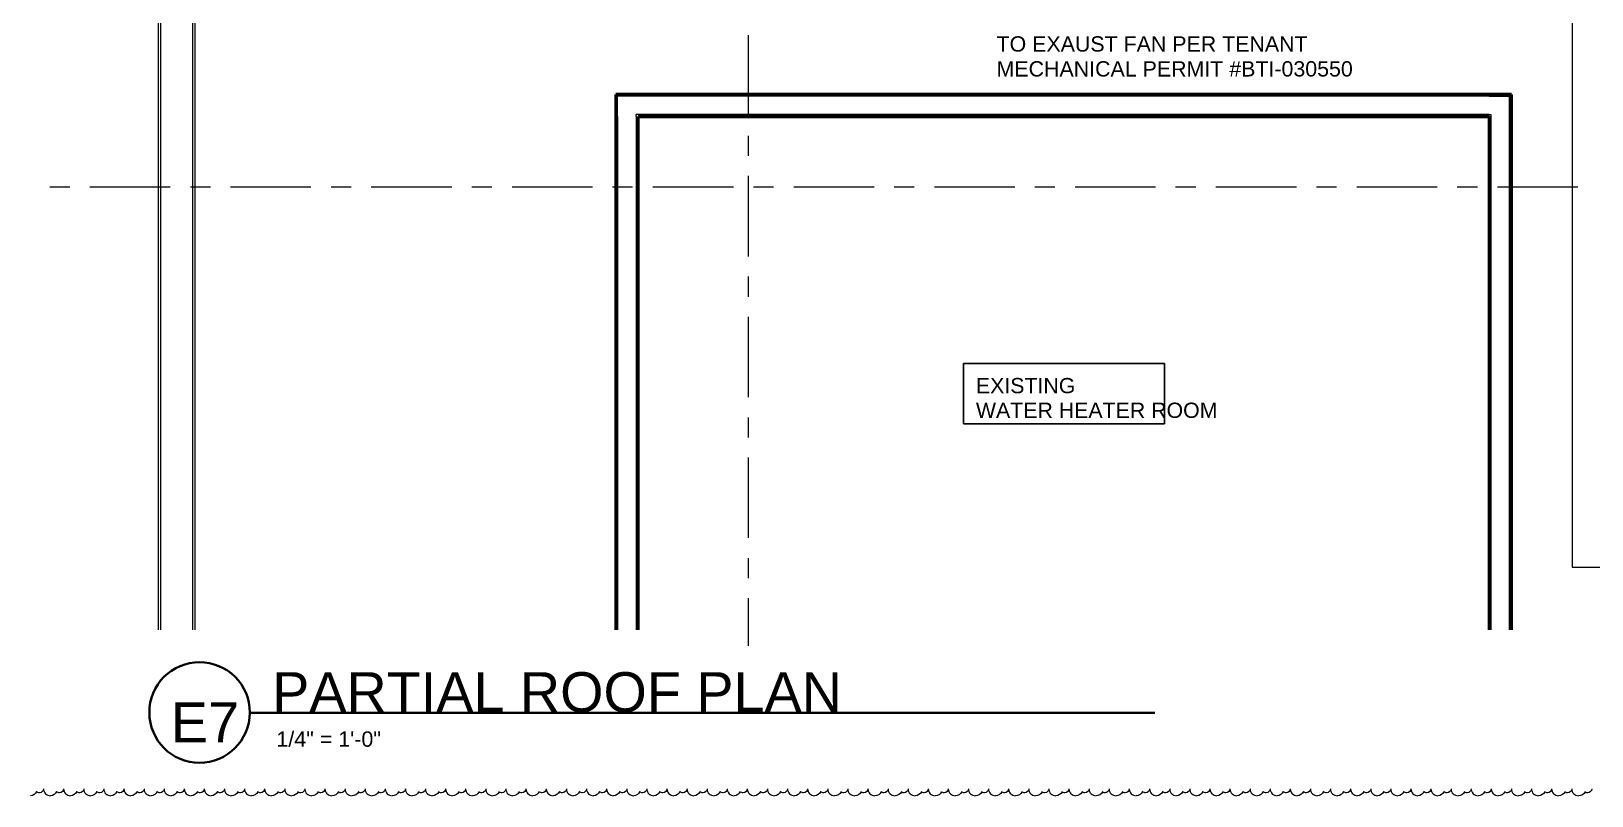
# Model space of a CAD drawing. Header units: inches. Extents: x -293 to 39679, y -468 to 488.
# Drawn here: x 522.5 to 602, y 331.5 to 370.4 of the extents above; entities that cross this region are included whole.
import ezdxf

# ---------------------------------------------------------------- set-up
doc = ezdxf.new("R2010")
doc.units = ezdxf.units.IN
doc.header["$MEASUREMENT"] = 0
doc.layers.add('PDF_Geometry', color=7, linetype='Continuous')
doc.layers.add('PDF_Text', color=7, linetype='Continuous')
doc.styles.add('PDF Arial', font='arial.ttf')

msp = doc.modelspace()

# ---------------------------------------------------------------- linework, layer by layer
at = {"layer": 'PDF_Geometry', "color": 253, "lineweight": 9, "true_color": 0xa9a9a9}
for points in [[(528.99286, 420.87863), (528.99286, 339.96878)], [(529.11516, 420.87871), (529.11516, 339.96853)], [(529.11516, 420.87871), (529.11516, 339.96853)], [(530.74066, 420.8808), (530.74066, 339.96896)], [(530.74066, 419.55771), (530.74066, 339.96896)], [(530.84961, 419.55724), (530.84961, 339.96874)]]:
    msp.add_lwpolyline(points, dxfattribs=at)
at = {"layer": 'PDF_Geometry', "color": 253, "lineweight": 18, "true_color": 0xa9a9a9}
for points in [[(600.96816, 378.95799), (600.96816, 343.16069)], [(596.74099, 367.14443), (552.37645, 367.14443)], [(552.37683, 366.20368), (552.37683, 367.14467)], [(596.7388, 367.14333), (596.82105, 367.14333)], [(596.82217, 367.14419), (597.76388, 367.14419)], [(597.76388, 367.22598), (597.76388, 367.14419)], [(597.76388, 367.22598), (597.76388, 367.14419)], [(597.76388, 367.14419), (597.76388, 339.96923)], [(552.37683, 366.10821), (552.37683, 366.20368)], [(552.37683, 366.10821), (552.37683, 339.96921)], [(553.31744, 366.10737), (553.31744, 366.20319)], [(553.31744, 366.10737), (553.31744, 339.9689)], [(596.74099, 366.20315), (553.31844, 366.20315)], [(596.7388, 366.20198), (596.82105, 366.20198)], [(596.74099, 366.10753), (596.74099, 366.20315)], [(596.82105, 366.20198), (596.82105, 339.9684)], [(600.96751, 343.16077), (619.65799, 343.16077)]]:
    msp.add_lwpolyline(points, dxfattribs=at)
at = {"layer": 'PDF_Geometry', "color": 161, "lineweight": 9, "true_color": 0xa9a9ff}
for points in [[(559.03223, 366.14666), (559.03223, 370.23923)], [(559.03223, 364.10038), (559.03223, 365.1243)], [(559.03223, 358.98545), (559.03223, 363.07802)], [(523.46845, 362.51913), (524.49161, 362.51913)], [(525.51423, 362.51804), (529.60659, 362.51804)], [(530.63151, 362.52022), (531.65458, 362.52022)], [(532.6765, 362.51812), (536.76899, 362.51812)], [(537.79225, 362.51888), (538.81475, 362.51888)], [(539.83807, 362.51945), (543.93138, 362.51945)], [(544.95427, 362.5187), (545.97715, 362.5187)], [(547.00117, 362.5199), (551.09378, 362.5199)], [(552.11661, 362.51928), (553.13954, 362.51928)], [(554.16288, 362.51926), (558.26952, 362.51926)], [(559.29244, 362.51954), (560.31528, 362.51954)], [(561.33979, 362.51881), (565.43192, 362.51881)], [(566.45504, 362.51873), (567.47768, 362.51873)], [(568.50095, 362.5197), (572.59431, 362.5197)], [(573.61757, 362.51934), (574.64008, 362.51934)], [(575.66472, 362.51987), (579.75671, 362.51987)], [(580.7799, 362.51951), (581.80247, 362.51951)], [(582.82452, 362.51844), (586.93022, 362.51844)], [(587.95519, 362.51953), (588.97821, 362.51953)], [(589.99937, 362.5187), (594.09262, 362.5187)], [(595.11672, 362.51962), (596.14061, 362.51962)], [(597.16186, 362.51892), (601.25502, 362.51892)], [(559.03223, 356.92516), (559.03223, 357.96153)], [(559.03223, 351.80945), (559.03223, 355.9028)], [(559.03223, 349.76317), (559.03223, 350.78631)], [(559.03223, 344.64746), (559.03223, 348.74003)], [(559.03223, 342.60118), (559.03223, 343.62432)], [(559.03223, 339.14973), (559.03223, 341.57788)]]:
    msp.add_lwpolyline(points, dxfattribs=at)
at = {"layer": 'PDF_Geometry', "color": 253, "lineweight": 53, "true_color": 0xa9a9a9}
for points in [[(596.74099, 367.22629), (552.29423, 367.22629)], [(552.29455, 367.22596), (552.29455, 367.14416)], [(552.29455, 367.14416), (552.29455, 366.10654)], [(597.76388, 367.22598), (596.74145, 367.22598)], [(597.87283, 367.22594), (597.76338, 367.22594)], [(597.87283, 339.96908), (597.87283, 367.22594)], [(552.29455, 366.10654), (552.29455, 339.96897)], [(553.4264, 339.96872), (553.4264, 366.10695)], [(553.42748, 366.10753), (596.74099, 366.10753)], [(596.74099, 366.10753), (596.74099, 339.96927)]]:
    msp.add_lwpolyline(points, dxfattribs=at)
at = {"layer": 'PDF_Geometry', "color": 253, "lineweight": 9, "true_color": 0xb3b3b3}
for points in [[(597.82957, 366.70659), (597.84393, 366.70659)], [(597.82957, 366.37915), (597.84393, 366.37915)], [(597.84393, 366.42023), (597.84393, 366.40642)], [(597.85949, 366.35297), (597.85949, 366.36679)], [(553.33078, 366.17577), (553.33078, 366.18946)], [(553.33078, 365.64337), (553.33078, 365.62968)], [(554.28695, 366.16246), (554.28695, 366.16246)], [(554.39591, 366.16149), (554.39591, 366.16149)], [(554.50487, 366.10697), (554.50487, 366.10697)], [(554.87177, 366.11976), (554.87177, 366.13353)], [(555.4855, 366.10676), (555.4855, 366.10676)], [(555.71899, 366.16138), (555.70516, 366.1491)], [(555.82794, 366.10732), (555.82794, 366.10732)], [(556.08589, 366.13345), (556.07205, 366.13345)], [(556.34606, 366.20234), (556.34606, 366.20234)], [(557.39562, 366.1338), (557.39562, 366.11988)], [(557.76475, 366.10692), (557.76475, 366.10692)], [(558.60974, 366.20267), (558.60974, 366.20267)], [(558.84322, 366.13442), (558.82923, 366.14841)], [(558.95218, 366.18985), (558.93818, 366.17585)], [(560.04177, 366.12002), (560.04177, 366.10596)], [(560.26191, 366.18927), (560.26191, 366.1752)], [(560.51986, 366.16132), (560.51986, 366.17541)], [(560.62882, 366.16137), (560.62882, 366.14728)], [(560.88899, 366.1892), (560.88899, 366.20331)], [(561.12025, 366.12077), (561.10613, 366.13332)], [(561.84293, 366.17438), (561.84293, 366.17438)], [(561.95189, 366.14694), (561.95189, 366.14694)], [(562.32102, 366.13438), (562.30683, 366.1202)], [(562.79911, 366.14833), (562.79911, 366.16255)], [(563.01702, 366.10786), (563.01702, 366.10786)], [(563.38615, 366.12168), (563.38615, 366.12168)], [(563.49511, 366.20245), (563.49511, 366.20245)], [(564.3401, 366.10695), (564.3401, 366.10695)], [(564.60027, 366.14924), (564.58596, 366.13493)], [(564.81819, 366.20359), (564.81819, 366.18926)], [(564.84487, 366.20185), (564.84487, 366.20185)], [(565.18509, 366.17457), (565.17074, 366.17457)], [(566.50816, 366.17392), (566.49375, 366.16111)], [(566.86395, 366.14724), (566.86395, 366.14724)], [(567.12412, 366.18991), (567.12412, 366.20276)], [(567.35538, 366.13495), (567.34252, 366.14781)], [(568.92306, 366.10683), (568.92306, 366.10683)], [(569.03201, 366.16041), (569.03201, 366.17497)], [(569.14097, 366.16059), (569.14097, 366.14764)], [(569.40114, 366.18939), (569.40114, 366.18939)], [(569.61906, 366.11961), (569.61906, 366.1342)], [(569.72802, 366.20217), (569.72802, 366.18919)], [(570.35731, 366.1619), (570.35731, 366.17653)], [(571.05109, 366.18821), (571.05109, 366.18821)], [(571.31126, 366.14797), (571.31126, 366.16102)], [(571.42022, 366.17468), (571.40716, 366.16162)], [(571.89831, 366.10686), (571.89831, 366.12158)], [(572.85226, 366.10694), (572.85226, 366.10694)], [(573.35703, 366.20178), (573.35703, 366.20178)], [(573.46598, 366.12076), (573.46598, 366.12076)], [(573.69947, 366.18871), (573.6863, 366.17554)], [(574.78906, 366.12055), (574.78906, 366.10568)], [(575.59402, 366.20202), (575.59402, 366.20202)], [(575.63627, 366.18863), (575.63627, 366.20355)], [(575.86753, 366.13395), (575.85426, 366.13395)], [(575.96315, 366.18863), (575.96315, 366.18863)], [(577.54639, 366.16287), (577.54639, 366.16287)], [(577.9133, 366.17473), (577.9133, 366.1881)], [(578.02226, 366.14687), (578.00888, 366.13349)], [(578.13122, 366.12062), (578.13122, 366.134)], [(578.2424, 366.20279), (578.2424, 366.1894)], [(578.86947, 366.16125), (578.86947, 366.17635)], [(579.34533, 366.13391), (579.33189, 366.13391)], [(579.70112, 366.12083), (579.70112, 366.10736)], [(579.82342, 366.14723), (579.82342, 366.1607)], [(580.41046, 366.107), (580.41046, 366.12016)], [(580.51942, 366.20221), (580.51942, 366.20221)], [(581.02419, 366.10693), (581.02419, 366.10693)], [(581.36441, 366.10642), (581.36441, 366.10642)], [(581.86918, 366.20198), (581.86918, 366.20198)], [(582.56519, 366.1612), (582.56519, 366.14742)], [(583.88826, 366.16107), (583.88826, 366.1474)], [(584.14843, 366.18893), (584.14843, 366.20244)], [(584.25739, 366.1343), (584.25739, 366.12061)], [(584.37969, 366.13385), (584.366, 366.13385)], [(585.58046, 366.13405), (585.56671, 366.12047)], [(585.94959, 366.1073), (585.93582, 366.1073)], [(586.05855, 366.16181), (586.05855, 366.16181)], [(586.42545, 366.17451), (586.42545, 366.18813)], [(586.64559, 366.12106), (586.64559, 366.13469)], [(587.12146, 366.18825), (587.12146, 366.17477)], [(587.38163, 366.16161), (587.38163, 366.17528)], [(588.21327, 366.12044), (588.21327, 366.10673)], [(588.33557, 366.1474), (588.32169, 366.16094)], [(588.44453, 366.17453), (588.43064, 366.17453)], [(588.81366, 366.16148), (588.79975, 366.14774)], [(588.92262, 366.10668), (588.92262, 366.12043)], [(589.87879, 366.10739), (589.87879, 366.10739)], [(590.12339, 366.14782), (590.12339, 366.14782)], [(590.38356, 366.20289), (590.38356, 366.20289)], [(590.49252, 366.13467), (590.49252, 366.12103)], [(591.66439, 366.202), (591.66439, 366.18847)], [(592.66058, 366.18865), (592.66058, 366.18865)], [(592.76954, 366.13385), (592.75544, 366.13385)], [(592.8785, 366.12022), (592.8785, 366.1338)], [(592.98746, 366.20199), (592.98746, 366.18823)], [(593.35659, 366.17504), (593.35659, 366.16144)], [(594.57071, 366.14777), (594.57071, 366.16143)], [(594.67966, 366.17497), (594.66547, 366.1613)], [(594.93983, 366.1756), (594.92562, 366.18928)], [(595.04879, 366.14813), (595.03457, 366.13445)], [(595.15775, 366.12077), (595.15775, 366.12077)], [(595.89378, 366.16138), (595.87952, 366.17492)], [(597.82957, 365.88807), (597.84393, 365.88807)], [(553.35746, 364.68785), (553.34377, 364.67416)], [(553.3708, 365.0559), (553.3708, 365.04221)], [(553.4264, 364.7161), (553.4127, 364.7161)], [(597.79056, 365.16577), (597.77621, 365.17941)], [(597.77722, 365.32961), (597.77722, 365.31597)], [(597.8039, 364.81087), (597.8039, 364.81087)], [(597.81724, 364.7288), (597.81724, 364.7288)], [(597.82957, 364.90591), (597.84393, 364.90591)], [(597.84393, 365.39699), (597.84393, 365.41063)], [(553.41305, 364.46973), (553.41305, 364.45603)], [(597.76388, 364.2249), (597.76388, 364.2249)], [(597.8039, 364.37439), (597.78955, 364.36076)], [(597.83059, 364.4422), (597.81623, 364.45584)], [(597.82957, 364.57847), (597.84393, 364.57847)], [(597.82957, 364.08739), (597.84393, 364.08739)], [(597.85949, 364.1431), (597.85949, 364.1431)], [(553.34412, 363.52882), (553.34412, 363.54251)], [(553.34412, 363.36452), (553.34412, 363.36452)], [(553.41305, 363.14743), (553.39936, 363.13373)], [(597.79056, 363.05132), (597.79056, 363.03768)], [(597.82957, 363.10506), (597.84393, 363.10506)], [(553.38637, 362.80552), (553.38637, 362.80552)], [(597.82957, 362.77779), (597.84393, 362.77779)], [(597.82957, 362.28653), (597.84393, 362.28653)], [(597.85949, 362.81979), (597.84514, 362.81979)], [(597.85949, 362.75161), (597.84514, 362.76524)], [(597.77722, 361.57804), (597.77722, 361.59167)], [(553.35746, 361.09912), (553.35746, 361.08695)], [(597.76388, 361.35996), (597.76388, 361.35996)], [(597.8039, 360.77282), (597.8039, 360.75918)], [(597.83059, 360.84065), (597.81623, 360.85429)], [(597.82957, 361.30438), (597.84393, 361.30438)], [(597.82957, 360.97694), (597.84393, 360.97694)], [(597.82957, 360.48586), (597.84393, 360.48586)], [(553.34412, 359.77751), (553.34412, 359.76381)], [(553.35746, 359.57174), (553.35746, 359.58543)], [(553.38637, 359.20419), (553.38637, 359.21789)], [(553.41305, 359.54571), (553.39936, 359.54571)], [(553.4264, 359.7903), (553.4127, 359.804)], [(597.79056, 359.44972), (597.79056, 359.44972)], [(597.82957, 359.5037), (597.84393, 359.5037)], [(597.82957, 359.17626), (597.84393, 359.17626)], [(597.85949, 359.23188), (597.84514, 359.21824)], [(553.34412, 358.61682), (553.34412, 358.63051)], [(553.41305, 358.83663), (553.39936, 358.85033)], [(553.4264, 358.58967), (553.4264, 358.58967)], [(597.82957, 358.68518), (597.84393, 358.68518)], [(597.87283, 358.26311), (597.87283, 358.26311)], [(553.33078, 357.662), (553.33078, 357.67569)], [(597.8039, 357.62152), (597.78955, 357.62152)], [(597.82957, 357.70285), (597.84393, 357.70285)], [(597.85949, 357.84039), (597.85949, 357.85403)], [(553.4264, 357.28099), (553.4127, 357.2673)], [(597.81724, 357.25298), (597.81724, 357.25298)], [(597.82957, 357.3754), (597.84393, 357.3754)], [(597.84393, 356.88432), (597.82957, 356.89796)], [(597.82957, 356.88432), (597.84393, 356.88432)], [(597.87283, 356.95356), (597.85848, 356.93975)], [(553.35746, 356.17469), (553.34377, 356.161)], [(553.35746, 355.97084), (553.35746, 355.98453)], [(597.77722, 356.66695), (597.77722, 356.66695)], [(597.82957, 355.90217), (597.84393, 355.90217)], [(553.3708, 355.2202), (553.3708, 355.20651)], [(553.39971, 355.59008), (553.38602, 355.57639)], [(553.39971, 355.24773), (553.39971, 355.24773)], [(597.76388, 355.71205), (597.76388, 355.71205)], [(597.8039, 355.86164), (597.78955, 355.848)], [(597.82957, 355.57473), (597.84393, 355.57473)], [(597.84393, 355.27455), (597.82957, 355.26092)], [(597.87283, 355.20726), (597.85848, 355.20726)], [(553.4264, 354.98928), (553.4264, 354.98928)], [(597.81724, 354.90654), (597.81724, 354.8929)], [(597.82957, 355.08365), (597.84393, 355.08365)], [(553.33078, 354.06148), (553.31709, 354.07517)], [(553.3708, 353.8966), (553.35711, 353.8966)], [(553.4264, 353.67909), (553.4264, 353.66539)], [(597.79056, 354.02015), (597.79056, 354.03379)], [(597.81724, 353.58342), (597.80289, 353.56979)], [(597.82957, 354.10149), (597.84393, 354.10149)], [(597.82957, 353.77405), (597.84393, 353.77405)], [(597.84393, 353.28297), (597.82957, 353.29661)], [(597.82957, 353.28297), (597.84393, 353.28297)], [(597.87283, 353.35203), (597.87283, 353.35203)], [(553.33078, 352.21939), (553.33078, 352.2057)], [(553.3708, 352.01466), (553.3708, 352.02835)], [(597.76388, 352.11061), (597.76388, 352.11061)], [(597.82957, 352.30064), (597.84393, 352.30064)], [(597.82957, 351.97319), (597.84393, 351.97319)], [(553.3708, 351.6328), (553.3708, 351.6191)], [(553.39971, 351.64621), (553.39971, 351.65991)], [(553.4264, 351.27782), (553.4127, 351.29151)], [(597.77722, 351.89219), (597.77722, 351.89219)], [(597.81724, 351.30515), (597.81724, 351.29152)], [(597.82957, 351.48211), (597.84393, 351.48211)], [(553.31744, 350.47402), (553.31744, 350.47402)], [(553.35746, 351.05858), (553.35746, 351.07227)], [(597.82957, 350.49996), (597.84393, 350.49996)], [(553.34412, 350.10411), (553.34412, 350.1178)], [(553.3708, 350.3092), (553.35711, 350.29551)], [(553.4264, 350.07718), (553.4264, 350.07718)], [(597.81724, 350.06367), (597.80289, 350.06367)], [(597.81724, 349.98186), (597.80289, 349.98186)], [(597.82957, 350.17252), (597.84393, 350.17252)], [(597.82957, 349.68144), (597.84393, 349.68144)], [(597.83059, 349.69512), (597.83059, 349.70876)], [(597.87283, 350.28254), (597.87283, 350.29618)], [(597.79056, 349.10902), (597.79056, 349.10902)], [(597.85949, 349.32763), (597.84514, 349.34127)], [(553.3708, 348.41265), (553.3708, 348.42619)], [(597.76388, 347.93607), (597.76388, 347.92244)], [(597.77722, 348.15425), (597.77722, 348.15425)], [(597.82957, 348.6991), (597.84393, 348.6991)], [(597.82957, 348.37184), (597.84393, 348.37184)], [(553.41305, 347.69035), (553.41305, 347.69035)], [(597.82957, 347.88058), (597.84393, 347.88058)], [(553.34412, 346.5031), (553.33043, 346.51679)], [(553.3708, 346.70734), (553.3708, 346.70734)], [(597.8039, 346.4623), (597.8039, 346.47593)], [(597.81724, 346.39393), (597.81724, 346.3803)], [(597.82957, 346.89843), (597.84393, 346.89843)], [(597.82957, 346.57098), (597.84393, 346.57098)], [(553.38637, 345.75362), (553.38637, 345.75362)], [(553.41305, 346.12154), (553.41305, 346.10785)], [(597.82957, 346.0799), (597.84393, 346.0799)], [(597.84393, 345.72519), (597.84393, 345.73882)], [(597.85949, 345.80809), (597.85949, 345.79445)], [(597.82957, 345.09775), (597.84393, 345.09775)], [(597.82957, 344.77031), (597.84393, 344.77031)], [(597.83059, 345.43889), (597.83059, 345.42526)], [(553.38637, 344.45748), (553.38637, 344.47117)], [(553.38637, 344.43025), (553.38637, 344.43025)], [(553.41305, 344.08879), (553.41305, 344.10248)], [(597.77722, 344.55282), (597.77722, 344.56645)], [(597.82957, 344.27923), (597.84393, 344.27923)], [(597.83059, 344.11554), (597.83059, 344.1019)], [(553.3708, 343.5015), (553.3708, 343.51519)], [(597.82957, 343.29689), (597.84393, 343.29689)], [(553.33078, 342.9154), (553.33078, 342.92909)], [(553.33078, 342.38331), (553.33078, 342.36977)], [(553.35746, 342.7514), (553.34377, 342.7377)], [(553.35746, 342.54663), (553.35746, 342.56032)], [(597.76388, 343.02503), (597.76388, 343.01139)], [(597.8039, 342.42425), (597.78955, 342.42425)], [(597.83059, 342.50584), (597.81623, 342.50584)], [(597.82957, 342.96945), (597.84393, 342.96945)], [(597.82957, 342.47837), (597.84393, 342.47837)], [(553.39971, 342.16556), (553.38602, 342.15187)], [(597.77722, 342.06983), (597.77722, 342.0562)], [(597.84393, 341.8373), (597.82957, 341.8373)], [(597.84393, 342.13729), (597.84393, 342.15093)], [(597.87283, 341.76975), (597.85848, 341.78339)], [(553.33078, 341.06007), (553.31709, 341.06007)], [(553.38637, 340.856), (553.38637, 340.8697)], [(553.38637, 340.84246), (553.38637, 340.82877)], [(597.77722, 340.96485), (597.76287, 340.96485)], [(597.8039, 341.55112), (597.8039, 341.55112)], [(597.82957, 341.49622), (597.84393, 341.49622)], [(597.82957, 341.16877), (597.84393, 341.16877)], [(553.4264, 340.13245), (553.4264, 340.14615)], [(597.77722, 340.74654), (597.76287, 340.73291)], [(597.79056, 340.59647), (597.79056, 340.59647)], [(597.82957, 340.67769), (597.84393, 340.67769)], [(597.83059, 340.51417), (597.83059, 340.51417)]]:
    msp.add_lwpolyline(points, dxfattribs=at)
at = {"layer": 'PDF_Geometry', "color": 253, "lineweight": 25, "true_color": 0xa9a9a9}
for points in [[(569.98803, 353.52897), (580.21923, 353.52897)], [(569.98819, 350.45975), (569.98819, 353.52913)], [(580.21923, 353.52897), (580.21923, 350.45944)], [(580.21923, 350.45944), (569.98803, 350.45944)]]:
    msp.add_lwpolyline(points, dxfattribs=at)
at = {"layer": 'PDF_Geometry', "lineweight": 40}
msp.add_lwpolyline([(533.64587, 335.75335), (579.71446, 335.75335)], dxfattribs=at)
for centre, radius, start, end in [((531.08179, 335.7785), 2.53953, 89.7270039, 180.2729961), ((531.10785, 335.76779), 2.55025, 359.9686988, 90.3136231), ((531.0981, 335.75759), 2.55582, 180.1070887, 269.9054914), ((531.08156, 335.7784), 2.57666, 270.2741433, 359.4309549)]:
    msp.add_arc(centre, radius, start, end, dxfattribs=at)
at = {"layer": 'PDF_Geometry', "lineweight": 18}
for centre, radius, start, end in [((523.5069, 331.87657), 0.35222, 179.5966612, 270.4033388), ((524.53006, 331.87657), 0.35222, 179.5966612, 270.4033388), ((525.55321, 331.87657), 0.35222, 179.5966612, 270.4033388), ((526.57636, 331.87657), 0.35222, 179.5966612, 270.4033388), ((527.59999, 331.87725), 0.35234, 179.617321, 270.4267697), ((528.62318, 331.87637), 0.35162, 179.5016073, 270.3653015), ((529.64628, 331.87674), 0.35213, 179.5914855, 270.3194076), ((530.66855, 331.87618), 0.35179, 179.5203085, 270.4125873), ((531.69167, 331.87649), 0.35229, 179.6110494, 270.3664861), ((532.71463, 331.87571), 0.35185, 179.5251357, 270.4748643), ((533.73772, 331.87604), 0.35232, 179.616679, 270.428632), ((534.76219, 331.87676), 0.35192, 179.5444552, 270.5237947), ((535.78534, 331.87709), 0.3524, 179.6189457, 270.4724351), ((536.80851, 331.87737), 0.35286, 179.6940591, 270.4206472), ((537.8307, 331.87668), 0.35233, 179.6067236, 270.531505), ((538.85399, 331.87702), 0.35286, 179.6970403, 270.4649102), ((539.87743, 331.87609), 0.35209, 179.5541201, 270.3760496), ((540.89962, 331.87539), 0.35148, 179.4831365, 270.4934822), ((541.92298, 331.87572), 0.352, 179.5558548, 270.4206682), ((542.94753, 331.87632), 0.35148, 179.4807018, 270.5192982), ((543.97082, 331.87661), 0.35189, 179.5390826, 270.4609174), ((544.99414, 331.87681), 0.35229, 179.5979362, 270.4020638), ((546.01649, 331.87615), 0.35172, 179.5220348, 270.5018434), ((547.0396, 331.87612), 0.35186, 179.5438734, 270.239871), ((548.06179, 331.87673), 0.35256, 179.6563051, 270.3677738), ((549.09863, 331.87688), 0.35292, 179.7166416, 270.3075389), ((550.12121, 331.87624), 0.35242, 179.6362613, 270.3880217), ((551.14688, 331.87764), 0.35276, 179.697032, 270.3273544), ((552.16948, 331.87699), 0.35223, 179.6158723, 270.4086183), ((553.19202, 331.8762), 0.35162, 179.4991981, 270.5008019), ((554.21564, 331.87648), 0.35205, 179.5563999, 270.418909), ((555.23795, 331.87701), 0.35269, 179.6724401, 270.5502596), ((556.26122, 331.87693), 0.35273, 179.6956027, 270.2794915), ((557.28393, 331.87611), 0.35219, 179.5734791, 270.3515101), ((558.30649, 331.87535), 0.35147, 179.4738265, 270.4508339), ((559.33227, 331.87811), 0.35328, 179.765834, 270.3851429), ((560.35485, 331.87732), 0.35254, 179.6664369, 270.485206), ((561.37721, 331.87622), 0.35156, 179.5062148, 270.3666026), ((562.40094, 331.87641), 0.35191, 179.5654958, 270.2812387), ((563.42277, 331.87547), 0.35131, 179.439706, 270.3551169), ((564.44615, 331.87694), 0.3529, 179.7051724, 270.3205265), ((565.46894, 331.8762), 0.35232, 179.6157378, 270.3842622), ((566.49387, 331.8765), 0.35162, 179.5091103, 270.4649699), ((567.51742, 331.87798), 0.35334, 179.7738352, 270.4079324), ((568.53983, 331.8768), 0.35229, 179.5894539, 270.2798831), ((569.56256, 331.87592), 0.35156, 179.4813732, 270.3611488), ((570.58511, 331.8765), 0.35223, 179.5796235, 270.4729656), ((571.60891, 331.8766), 0.35249, 179.6411432, 270.3852665), ((572.63144, 331.8772), 0.35312, 179.7614356, 270.5032096), ((573.65388, 331.87591), 0.352, 179.5731514, 270.3735749), ((574.67892, 331.87613), 0.35124, 179.4419882, 270.4510169), ((575.70267, 331.87774), 0.35302, 179.7318737, 270.3753214), ((576.72561, 331.87686), 0.35233, 179.6175555, 270.4362686), ((577.74789, 331.87699), 0.35261, 179.6382889, 270.3346912), ((578.77074, 331.87608), 0.35179, 179.5055015, 270.4130932), ((579.80696, 331.87664), 0.3525, 179.6244563, 270.5114767), ((580.83096, 331.87671), 0.35272, 179.6667847, 270.4151249), ((581.85328, 331.87681), 0.35294, 179.70952, 270.3179008), ((582.87844, 331.87696), 0.35207, 179.5750664, 270.3973942), ((583.90126, 331.87752), 0.35275, 179.696011, 270.4971362), ((584.92387, 331.87615), 0.35151, 179.4776713, 270.3556906), ((585.9467, 331.87669), 0.35218, 179.5991942, 270.4564598), ((586.96958, 331.87716), 0.35288, 179.6996789, 270.5511901), ((587.99222, 331.87575), 0.35159, 179.4789091, 270.4088563), ((589.01496, 331.87629), 0.35213, 179.5840609, 270.528394), ((590.03811, 331.87531), 0.35132, 179.4413081, 270.5869234), ((591.06171, 331.87655), 0.35266, 179.6853178, 270.286325), ((592.08689, 331.87806), 0.35337, 179.7652837, 270.3767132), ((593.10964, 331.87668), 0.35209, 179.581704, 270.2181113), ((594.13246, 331.87707), 0.35263, 179.6663278, 270.3336722), ((595.15475, 331.87601), 0.35177, 179.5212714, 270.3924181), ((596.17765, 331.87651), 0.35241, 179.6247894, 270.4904939), ((597.20005, 331.87659), 0.35253, 179.6469603, 270.3819843), ((598.22337, 331.87553), 0.35177, 179.4958937, 270.4169203), ((599.24838, 331.87705), 0.35224, 179.6049261, 270.5406794), ((600.27091, 331.87712), 0.35245, 179.6456909, 270.4128041), ((601.29399, 331.87595), 0.35139, 179.4789056, 270.4917195)]:
    msp.add_arc(centre, radius, start, end, dxfattribs=at)
at = {"layer": 'PDF_Geometry', "lineweight": 40}
for points in [[(528.54229, 335.75281), (528.54229, 335.7255), (528.54229, 335.7255), (528.54229, 335.7664)], [(533.65809, 335.7664), (533.65809, 335.7255), (533.65809, 335.7255), (533.65809, 335.75281)]]:
    msp.add_open_spline(points, degree=3, dxfattribs=at)
at = {"layer": 'PDF_Geometry', "lineweight": 18}
for points in [[(522.79999, 331.74263), (522.74542, 331.60621), (522.62265, 331.52436), (522.48623, 331.52436)], [(522.95006, 331.67442), (522.89549, 331.67442), (522.84092, 331.70171), (522.79999, 331.72899)], [(523.15469, 331.87905), (523.15469, 331.76992), (523.05919, 331.67442), (522.95006, 331.67442)], [(523.82315, 331.74263), (523.76858, 331.60621), (523.6458, 331.52436), (523.50938, 331.52436)], [(523.97321, 331.67442), (523.91864, 331.67442), (523.86407, 331.70171), (523.82315, 331.72899)], [(524.17784, 331.87905), (524.17784, 331.76992), (524.08235, 331.67442), (523.97321, 331.67442)], [(524.8463, 331.74263), (524.79173, 331.60621), (524.66896, 331.52436), (524.53253, 331.52436)], [(524.99637, 331.67442), (524.9418, 331.67442), (524.88723, 331.70171), (524.8463, 331.72899)], [(525.201, 331.87905), (525.201, 331.76992), (525.1055, 331.67442), (524.99637, 331.67442)], [(525.86946, 331.74263), (525.81489, 331.60621), (525.69211, 331.52436), (525.55569, 331.52436)], [(526.01952, 331.67442), (525.96495, 331.67442), (525.91038, 331.70171), (525.86946, 331.72899)], [(526.22415, 331.87905), (526.22415, 331.76992), (526.12866, 331.67442), (526.01952, 331.67442)], [(526.89261, 331.74263), (526.83804, 331.60621), (526.71526, 331.52436), (526.57884, 331.52436)], [(527.04267, 331.67442), (526.98811, 331.67442), (526.93354, 331.70171), (526.89261, 331.72899)], [(527.24731, 331.87905), (527.24731, 331.76992), (527.15181, 331.67442), (527.04267, 331.67442)], [(527.91661, 331.74308), (527.862, 331.6067), (527.73913, 331.52492), (527.60261, 331.52492)], [(528.06507, 331.67419), (528.01037, 331.67419), (527.95704, 331.70154), (527.91602, 331.72889)], [(528.27017, 331.87889), (528.27017, 331.76977), (528.17446, 331.67419), (528.06507, 331.67419)], [(528.93949, 331.74297), (528.88463, 331.6065), (528.76257, 331.52476), (528.62542, 331.52476)], [(529.08838, 331.67414), (529.03343, 331.67414), (528.97986, 331.70134), (528.93865, 331.72867)], [(529.29306, 331.87868), (529.29306, 331.76961), (529.1969, 331.67414), (529.08838, 331.67414)], [(529.96238, 331.74285), (529.90727, 331.60645), (529.78464, 331.52461), (529.64825, 331.52461)], [(530.11171, 331.67398), (530.05651, 331.67398), (530.00269, 331.70116), (529.96129, 331.72848)], [(530.31594, 331.87862), (530.31594, 331.76947), (530.22072, 331.67398), (530.11171, 331.67398)], [(530.98526, 331.74266), (530.93128, 331.6062), (530.8081, 331.5244), (530.67108, 331.5244)], [(531.13366, 331.67377), (531.0796, 331.67377), (531.02554, 331.70108), (530.98395, 331.72839)], [(531.33882, 331.87838), (531.33882, 331.76928), (531.24317, 331.67377), (531.13366, 331.67377)], [(532.00814, 331.74249), (531.95392, 331.6061), (531.83018, 331.52421), (531.69393, 331.52421)], [(532.15923, 331.67493), (532.10492, 331.67493), (532.05061, 331.70222), (532.00884, 331.72951)], [(532.36392, 331.87949), (532.36392, 331.77045), (532.26784, 331.67493), (532.15923, 331.67493)], [(533.04436, 331.72849), (532.98989, 331.60572), (532.85302, 331.52387), (532.71754, 331.52387)], [(533.18259, 331.67473), (533.12803, 331.67473), (533.07348, 331.70201), (533.03152, 331.72929)], [(533.38681, 331.87937), (533.38681, 331.77027), (533.29169, 331.67473), (533.18259, 331.67473)], [(534.06725, 331.72828), (534.01253, 331.60553), (533.87644, 331.52373), (533.74036, 331.52373)], [(534.20455, 331.67459), (534.15116, 331.67459), (534.09636, 331.70185), (534.05562, 331.7291)], [(534.40969, 331.87916), (534.40969, 331.77013), (534.31414, 331.67459), (534.20455, 331.67459)], [(535.09235, 331.72948), (535.03739, 331.60673), (534.90069, 331.52486), (534.76541, 331.52486)], [(535.22793, 331.67442), (535.17289, 331.67442), (535.11926, 331.7018), (535.07833, 331.72904)], [(535.43257, 331.87906), (535.43257, 331.76997), (535.3366, 331.67442), (535.22793, 331.67442)], [(536.11523, 331.72939), (536.06003, 331.60652), (535.92414, 331.52471), (535.78825, 331.52471)], [(536.25132, 331.67431), (536.19603, 331.67431), (536.14216, 331.70152), (536.10105, 331.72888)], [(536.45545, 331.87887), (536.45545, 331.76971), (536.36047, 331.67431), (536.25132, 331.67431)], [(537.13811, 331.72911), (537.08409, 331.60641), (536.94759, 331.52452), (536.8111, 331.52452)], [(537.2733, 331.67417), (537.21919, 331.67417), (537.16508, 331.70137), (537.12379, 331.72871)], [(537.47833, 331.87878), (537.47833, 331.76957), (537.38293, 331.67417), (537.2733, 331.67417)], [(538.161, 331.72901), (538.10673, 331.60619), (537.96964, 331.52437), (537.83397, 331.52437)], [(538.2967, 331.67395), (538.24236, 331.67395), (538.18801, 331.70126), (538.14654, 331.72858)], [(538.50122, 331.8786), (538.50122, 331.76948), (538.4054, 331.67395), (538.2967, 331.67395)], [(539.18388, 331.72885), (539.12937, 331.60607), (538.99311, 331.52417), (538.85685, 331.52417)], [(539.32012, 331.67384), (539.26554, 331.67384), (539.21096, 331.70113), (539.1693, 331.72842)], [(539.5241, 331.87839), (539.5241, 331.76936), (539.42929, 331.67384), (539.32012, 331.67384)], [(540.20676, 331.72871), (540.15202, 331.60597), (540.01516, 331.524), (539.87974, 331.524)], [(540.34434, 331.6749), (540.28951, 331.6749), (540.23613, 331.70217), (540.19429, 331.72943)], [(540.5492, 331.87962), (540.5492, 331.77041), (540.45398, 331.6749), (540.34434, 331.6749)], [(541.22964, 331.72852), (541.17466, 331.60582), (541.03865, 331.52393), (540.90264, 331.52393)], [(541.36778, 331.6748), (541.31272, 331.6748), (541.25765, 331.70204), (541.21708, 331.72928)], [(541.57208, 331.8794), (541.57208, 331.77029), (541.47645, 331.6748), (541.36778, 331.6748)], [(542.25252, 331.72833), (542.1973, 331.60568), (542.06216, 331.52373), (541.92556, 331.52373)], [(542.38977, 331.67458), (542.33593, 331.67458), (542.28063, 331.70194), (542.23988, 331.72915)], [(542.59497, 331.87919), (542.59497, 331.77005), (542.49892, 331.67458), (542.38977, 331.67458)], [(543.27763, 331.72947), (543.22363, 331.60673), (543.08644, 331.52486), (542.95071, 331.52486)], [(543.41323, 331.67446), (543.35916, 331.67446), (543.30362, 331.7018), (543.26269, 331.72898)], [(543.61785, 331.87908), (543.61785, 331.7699), (543.52285, 331.67446), (543.41323, 331.67446)], [(544.30051, 331.72935), (544.24628, 331.60652), (544.10997, 331.52473), (543.97365, 331.52473)], [(544.4367, 331.67436), (544.38093, 331.67436), (544.32662, 331.70167), (544.28552, 331.72882)], [(544.64073, 331.87898), (544.64073, 331.76977), (544.54532, 331.67436), (544.4367, 331.67436)], [(545.32339, 331.72914), (545.26893, 331.60637), (545.13203, 331.52453), (544.99661, 331.52453)], [(545.45871, 331.6742), (545.40417, 331.6742), (545.34963, 331.70147), (545.30836, 331.72874)], [(545.66361, 331.8788), (545.66361, 331.76972), (545.5678, 331.6742), (545.45871, 331.6742)], [(546.34627, 331.72904), (546.29158, 331.6062), (546.15558, 331.52445), (546.01957, 331.52445)], [(546.4822, 331.67402), (546.42743, 331.67402), (546.37266, 331.70126), (546.33121, 331.72865)], [(546.68649, 331.87861), (546.68649, 331.76951), (546.59027, 331.67402), (546.4822, 331.67402)], [(547.36916, 331.72883), (547.31423, 331.60606), (547.17765, 331.52426), (547.04107, 331.52426)], [(547.50422, 331.67391), (547.4507, 331.67391), (547.39569, 331.70112), (547.35407, 331.72847)], [(547.70938, 331.87847), (547.70938, 331.76935), (547.61423, 331.67391), (547.50422, 331.67391)], [(548.39204, 331.74244), (548.33688, 331.60603), (548.20121, 331.52418), (548.06406, 331.52418)], [(548.54328, 331.67474), (548.48804, 331.67474), (548.43429, 331.70206), (548.39249, 331.72939)], [(548.74782, 331.87943), (548.74782, 331.77029), (548.65227, 331.67474), (548.54328, 331.67474)], [(549.41492, 331.74224), (549.36102, 331.60586), (549.23826, 331.52396), (549.10053, 331.52396)], [(549.5668, 331.67456), (549.51133, 331.67456), (549.45735, 331.70185), (549.41537, 331.72913)], [(549.7707, 331.87921), (549.7707, 331.77007), (549.67475, 331.67456), (549.5668, 331.67456)], [(550.4378, 331.74212), (550.38368, 331.60561), (550.2604, 331.52383), (550.12359, 331.52383)], [(550.58883, 331.67447), (550.53463, 331.67447), (550.48043, 331.70172), (550.43827, 331.72897)], [(550.79359, 331.87908), (550.79359, 331.76992), (550.69874, 331.67447), (550.58883, 331.67447)], [(551.46291, 331.74318), (551.40856, 331.60671), (551.28628, 331.52488), (551.1489, 331.52488)], [(551.61237, 331.67438), (551.55794, 331.67438), (551.50201, 331.70159), (551.46119, 331.72896)], [(551.81647, 331.87893), (551.81647, 331.76978), (551.72122, 331.67438), (551.61237, 331.67438)], [(552.48579, 331.74306), (552.43122, 331.60663), (552.30842, 331.52477), (552.17199, 331.52477)], [(552.6344, 331.6742), (552.57975, 331.6742), (552.5251, 331.70152), (552.48411, 331.7287)], [(552.83935, 331.87884), (552.83935, 331.76969), (552.74371, 331.6742), (552.6344, 331.6742)], [(553.50867, 331.74289), (553.45387, 331.6065), (553.33057, 331.5246), (553.19509, 331.5246)], [(553.65796, 331.67398), (553.60309, 331.67398), (553.54821, 331.70126), (553.50705, 331.72855)], [(553.86223, 331.8787), (553.86223, 331.76956), (553.7662, 331.67398), (553.65796, 331.67398)], [(554.53155, 331.74271), (554.47653, 331.60621), (554.35425, 331.52444), (554.21821, 331.52444)], [(554.68, 331.67393), (554.62643, 331.67393), (554.57133, 331.70118), (554.53, 331.72842)], [(554.88511, 331.87858), (554.88511, 331.76944), (554.79021, 331.67393), (554.68, 331.67393)], [(555.55443, 331.74258), (555.49918, 331.60614), (555.3764, 331.52434), (555.24134, 331.52434)], [(555.7058, 331.675), (555.65047, 331.675), (555.59668, 331.7022), (555.55518, 331.72956)], [(555.91022, 331.87957), (555.91022, 331.77045), (555.81493, 331.675), (555.7058, 331.675)], [(556.57732, 331.74242), (556.52338, 331.60603), (556.4001, 331.5242), (556.26294, 331.5242)], [(556.72785, 331.67485), (556.67384, 331.67485), (556.61983, 331.70201), (556.57816, 331.72933)], [(556.9331, 331.87948), (556.9331, 331.77022), (556.83742, 331.67485), (556.72785, 331.67485)], [(557.6002, 331.74226), (557.54604, 331.60579), (557.42226, 331.52393), (557.28609, 331.52393)], [(557.75145, 331.67458), (557.69722, 331.67458), (557.64143, 331.70185), (557.60115, 331.72912)], [(557.95598, 331.87927), (557.95598, 331.77018), (557.85991, 331.67458), (557.75145, 331.67458)], [(558.62308, 331.74217), (558.5687, 331.60577), (558.44597, 331.52389), (558.30925, 331.52389)], [(558.7735, 331.67455), (558.71905, 331.67455), (558.6646, 331.70178), (558.62415, 331.729)], [(558.97887, 331.87914), (558.97887, 331.76992), (558.88396, 331.67455), (558.7735, 331.67455)], [(559.64819, 331.74322), (559.59359, 331.60673), (559.47036, 331.52484), (559.33465, 331.52484)], [(559.79712, 331.67435), (559.74245, 331.67435), (559.68777, 331.70169), (559.64716, 331.72887)], [(560.00175, 331.87898), (560.00175, 331.76979), (559.90646, 331.67435), (559.79712, 331.67435)], [(560.67107, 331.74296), (560.61625, 331.60654), (560.49409, 331.52479), (560.35783, 331.52479)], [(560.82075, 331.67419), (560.76585, 331.67419), (560.71096, 331.70148), (560.67019, 331.72877)], [(561.02463, 331.87886), (561.02463, 331.7697), (560.92896, 331.67419), (560.82075, 331.67419)], [(561.69395, 331.74292), (561.63891, 331.60643), (561.51626, 331.52466), (561.37946, 331.52466)], [(561.84281, 331.67412), (561.7877, 331.67412), (561.73416, 331.70136), (561.69322, 331.7286)], [(562.04751, 331.87866), (562.04751, 331.76954), (561.95146, 331.67412), (561.84281, 331.67412)], [(562.71683, 331.74268), (562.66158, 331.60628), (562.54002, 331.5245), (562.40267, 331.5245)], [(562.86646, 331.67387), (562.81113, 331.67387), (562.75738, 331.70122), (562.71627, 331.72841)], [(563.07039, 331.8786), (563.07039, 331.76936), (562.97554, 331.67387), (562.86646, 331.67387)], [(563.75305, 331.72879), (563.69916, 331.60595), (563.56285, 331.52416), (563.42495, 331.52416)], [(563.89075, 331.67497), (563.83679, 331.67497), (563.78124, 331.70227), (563.74156, 331.72957)], [(564.0955, 331.87956), (564.0955, 331.77036), (564.00027, 331.67497), (563.89075, 331.67497)], [(564.77594, 331.72869), (564.72183, 331.60584), (564.58498, 331.52404), (564.44812, 331.52404)], [(564.91442, 331.67484), (564.85865, 331.67484), (564.80447, 331.70209), (564.76304, 331.72934)], [(565.11838, 331.87944), (565.11838, 331.77029), (565.02277, 331.67484), (564.91442, 331.67484)], [(565.79882, 331.72855), (565.7445, 331.60569), (565.6071, 331.52389), (565.47131, 331.52389)], [(565.9365, 331.67469), (565.88211, 331.67469), (565.82772, 331.70189), (565.78612, 331.72924)], [(566.14126, 331.8793), (566.14126, 331.77019), (566.04528, 331.67469), (565.9365, 331.67469)], [(566.82392, 331.72955), (566.76939, 331.60669), (566.63306, 331.52489), (566.49673, 331.52489)], [(566.96018, 331.67456), (566.90558, 331.67456), (566.85097, 331.70186), (566.80922, 331.72901)], [(567.16414, 331.87917), (567.16414, 331.76996), (567.06939, 331.67456), (566.96018, 331.67456)], [(567.84681, 331.7293), (567.79206, 331.60661), (567.65519, 331.52465), (567.51994, 331.52465)], [(567.98227, 331.67435), (567.92745, 331.67435), (567.87263, 331.7016), (567.83233, 331.729)], [(568.18703, 331.87895), (568.18703, 331.76979), (568.0919, 331.67435), (567.98227, 331.67435)], [(568.86969, 331.72916), (568.81473, 331.60647), (568.67895, 331.52451), (568.54155, 331.52451)], [(569.00597, 331.67425), (568.95094, 331.67425), (568.89591, 331.70145), (568.85544, 331.7288)], [(569.20991, 331.87884), (569.20991, 331.76975), (569.11441, 331.67425), (569.00597, 331.67425)], [(569.89257, 331.72917), (569.8374, 331.60632), (569.70109, 331.52438), (569.56478, 331.52438)], [(570.02806, 331.67417), (569.97282, 331.67417), (569.9192, 331.7013), (569.87858, 331.7286)], [(570.23279, 331.87873), (570.23279, 331.76955), (570.13692, 331.67417), (570.02806, 331.67417)], [(570.91545, 331.72889), (570.86169, 331.60622), (570.72486, 331.52428), (570.58802, 331.52428)], [(571.05178, 331.67398), (570.99633, 331.67398), (570.9425, 331.70121), (570.90172, 331.72845)], [(571.25567, 331.87852), (571.25567, 331.76939), (571.15944, 331.67398), (571.05178, 331.67398)], [(571.93833, 331.72886), (571.88437, 331.60605), (571.747, 331.52412), (571.61128, 331.52412)], [(572.0761, 331.675), (572.02207, 331.675), (571.9664, 331.70218), (571.92546, 331.72953)], [(572.28078, 331.87951), (572.28078, 331.77046), (572.18581, 331.675), (572.0761, 331.675)], [(572.96121, 331.72863), (572.90704, 331.60584), (572.77079, 331.52409), (572.63454, 331.52409)], [(573.09984, 331.67472), (573.04396, 331.67472), (572.98972, 331.70201), (572.94863, 331.72929)], [(573.30366, 331.87936), (573.30366, 331.77022), (573.20833, 331.67472), (573.09984, 331.67472)], [(573.9841, 331.72857), (573.92972, 331.60581), (573.79295, 331.52391), (573.65618, 331.52391)], [(574.12195, 331.67464), (574.0675, 331.67464), (574.01305, 331.70186), (573.9718, 331.72925)], [(574.32654, 331.87923), (574.32654, 331.77017), (574.23084, 331.67464), (574.12195, 331.67464)], [(575.0092, 331.72952), (574.95462, 331.60679), (574.81898, 331.52491), (574.68169, 331.52491)], [(575.14405, 331.67446), (575.0894, 331.67446), (575.0364, 331.70179), (574.99499, 331.72912)], [(575.34942, 331.87917), (575.34942, 331.77003), (575.25336, 331.67446), (575.14405, 331.67446)], [(576.03208, 331.72929), (575.97729, 331.60659), (575.84114, 331.52473), (575.70498, 331.52473)], [(576.16782, 331.67441), (576.11296, 331.67441), (576.05809, 331.70167), (576.01819, 331.72894)], [(576.3723, 331.87906), (576.3723, 331.76983), (576.27754, 331.67441), (576.16782, 331.67441)], [(577.05497, 331.72921), (576.99997, 331.60638), (576.8633, 331.52454), (576.7283, 331.52454)], [(577.18993, 331.67418), (577.13653, 331.67418), (577.08146, 331.70155), (577.03974, 331.72875)], [(577.39519, 331.87894), (577.39519, 331.7698), (577.30007, 331.67418), (577.18993, 331.67418)], [(578.07785, 331.72915), (578.02264, 331.60636), (577.88713, 331.52438), (577.74995, 331.52438)], [(578.21371, 331.67416), (578.15844, 331.67416), (578.10483, 331.70146), (578.06296, 331.72876)], [(578.41807, 331.87868), (578.41807, 331.76963), (578.32259, 331.67416), (578.21371, 331.67416)], [(579.10073, 331.74259), (579.04699, 331.60624), (578.9093, 331.52429), (578.77328, 331.52429)], [(579.25138, 331.67495), (579.19758, 331.67495), (579.14209, 331.70219), (579.10174, 331.72943)], [(579.45651, 331.87958), (579.45651, 331.77045), (579.36067, 331.67495), (579.25138, 331.67495)], [(580.12361, 331.74243), (580.06968, 331.60607), (579.94663, 331.52415), (579.81011, 331.52415)], [(580.27519, 331.67475), (580.21949, 331.67475), (580.16549, 331.70209), (580.12498, 331.72943)], [(580.4794, 331.87946), (580.4794, 331.77027), (580.3832, 331.67475), (580.27519, 331.67475)], [(581.14649, 331.74241), (581.09236, 331.60588), (580.96886, 331.524), (580.83351, 331.524)], [(581.29731, 331.67471), (581.2431, 331.67471), (581.1889, 331.70198), (581.14824, 331.72925)], [(581.50228, 331.87934), (581.50228, 331.77008), (581.40742, 331.67471), (581.29731, 331.67471)], [(582.16938, 331.74224), (582.11504, 331.60572), (581.99278, 331.52387), (581.85523, 331.52387)], [(582.32113, 331.67454), (582.26672, 331.67454), (582.21062, 331.70175), (582.16981, 331.72912)], [(582.52516, 331.87908), (582.52516, 331.77009), (582.42995, 331.67454), (582.32113, 331.67454)], [(583.19448, 331.74322), (583.13994, 331.6067), (583.01723, 331.52489), (582.88088, 331.52489)], [(583.34326, 331.67446), (583.28865, 331.67446), (583.23404, 331.70176), (583.19309, 331.72889)], [(583.54804, 331.87907), (583.54804, 331.76985), (583.45248, 331.67446), (583.34326, 331.67446)], [(584.21736, 331.74305), (584.16262, 331.60655), (584.03946, 331.52478), (583.90432, 331.52478)], [(584.3671, 331.67432), (584.31229, 331.67432), (584.25748, 331.70155), (584.21638, 331.72879)], [(584.57092, 331.87883), (584.57092, 331.76972), (584.47501, 331.67432), (584.3671, 331.67432)], [(585.24024, 331.74286), (585.1853, 331.60654), (585.0634, 331.52464), (584.92605, 331.52464)], [(585.38924, 331.67418), (585.33423, 331.67418), (585.27922, 331.70151), (585.23968, 331.72867)], [(585.59381, 331.87874), (585.59381, 331.76958), (585.49754, 331.67418), (585.38924, 331.67418)], [(586.26313, 331.74268), (586.20798, 331.60638), (586.08564, 331.52453), (585.94951, 331.52453)], [(586.41137, 331.67406), (586.35789, 331.67406), (586.30268, 331.70132), (586.26127, 331.72858)], [(586.61669, 331.87869), (586.61669, 331.76947), (586.52179, 331.67406), (586.41137, 331.67406)], [(587.28601, 331.74256), (587.23067, 331.60628), (587.10788, 331.5243), (586.97298, 331.5243)], [(587.43746, 331.6749), (587.38205, 331.6749), (587.32837, 331.70226), (587.28681, 331.72945)], [(587.64179, 331.87958), (587.64179, 331.77049), (587.54655, 331.6749), (587.43746, 331.6749)], [(588.30889, 331.74252), (588.25508, 331.6061), (588.13185, 331.52417), (587.99472, 331.52417)], [(588.4596, 331.67479), (588.40573, 331.67479), (588.35011, 331.70207), (588.31014, 331.72936)], [(588.66467, 331.87951), (588.66467, 331.77037), (588.56909, 331.67479), (588.4596, 331.67479)], [(589.33177, 331.74245), (589.27777, 331.60588), (589.15409, 331.52418), (589.01821, 331.52418)], [(589.48349, 331.67464), (589.42767, 331.67464), (589.3736, 331.70203), (589.33349, 331.72924)], [(589.68756, 331.87924), (589.68756, 331.77022), (589.59163, 331.67464), (589.48349, 331.67464)], [(590.35465, 331.7422), (590.30046, 331.60583), (590.17808, 331.52401), (590.04171, 331.52401)], [(590.50564, 331.67451), (590.45137, 331.67451), (590.39711, 331.70182), (590.3551, 331.72913)], [(590.71044, 331.87914), (590.71044, 331.77009), (590.61416, 331.67451), (590.50564, 331.67451)], [(591.37754, 331.74215), (591.32314, 331.60565), (591.20033, 331.52389), (591.06347, 331.52389)], [(591.52954, 331.67443), (591.47332, 331.67443), (591.41887, 331.70166), (591.37846, 331.72906)], [(591.73332, 331.87909), (591.73332, 331.76982), (591.63846, 331.67443), (591.52954, 331.67443)], [(592.40264, 331.74305), (592.34805, 331.60658), (592.2248, 331.5247), (592.08921, 331.5247)], [(592.55169, 331.67426), (592.49704, 331.67426), (592.44239, 331.70158), (592.40184, 331.72891)], [(592.7562, 331.87894), (592.7562, 331.76981), (592.661, 331.67426), (592.55169, 331.67426)], [(593.42552, 331.74283), (593.37074, 331.6064), (593.24881, 331.52459), (593.11098, 331.52459)], [(593.57385, 331.67421), (593.52077, 331.67421), (593.46592, 331.70145), (593.42523, 331.7287)], [(593.77908, 331.87873), (593.77908, 331.76975), (593.68354, 331.67421), (593.57385, 331.67421)], [(594.4484, 331.74275), (594.39343, 331.60637), (594.27107, 331.52444), (594.13452, 331.52444)], [(594.59778, 331.67396), (594.54273, 331.67396), (594.48769, 331.7013), (594.44685, 331.72865)], [(594.80197, 331.87868), (594.80197, 331.76948), (594.70609, 331.67396), (594.59778, 331.67396)], [(595.48463, 331.72892), (595.42946, 331.60612), (595.2942, 331.52425), (595.15716, 331.52425)], [(595.61994, 331.67391), (595.56648, 331.67391), (595.51125, 331.70117), (595.47026, 331.72843)], [(595.82485, 331.87846), (595.82485, 331.76941), (595.72863, 331.67391), (595.61994, 331.67391)], [(596.50751, 331.7288), (596.45214, 331.60592), (596.31641, 331.52412), (596.18067, 331.52412)], [(596.64611, 331.67476), (596.59068, 331.67476), (596.53703, 331.70211), (596.49591, 331.72929)], [(596.84995, 331.8795), (596.84995, 331.77024), (596.75518, 331.67476), (596.64611, 331.67476)], [(597.53039, 331.72857), (597.47662, 331.6058), (597.33862, 331.52407), (597.2024, 331.52407)], [(597.66827, 331.67466), (597.61444, 331.67466), (597.55882, 331.70194), (597.51754, 331.72921)], [(597.87283, 331.87941), (597.87283, 331.77013), (597.77773, 331.67466), (597.66827, 331.67466)], [(598.55327, 331.72845), (598.49932, 331.60579), (598.36263, 331.52377), (598.22593, 331.52377)], [(598.69044, 331.67452), (598.63642, 331.67452), (598.5824, 331.70189), (598.54098, 331.72908)], [(598.89572, 331.87925), (598.89572, 331.77013), (598.80028, 331.67452), (598.69044, 331.67452)], [(599.57838, 331.72931), (599.52423, 331.60658), (599.38706, 331.52482), (599.2517, 331.52482)], [(599.71441, 331.67435), (599.66021, 331.67435), (599.60419, 331.70163), (599.56444, 331.72892)], [(599.9186, 331.87908), (599.9186, 331.76994), (599.82283, 331.67435), (599.71441, 331.67435)], [(600.60126, 331.72933), (600.54693, 331.60654), (600.41109, 331.52468), (600.27345, 331.52468)], [(600.73659, 331.67437), (600.68219, 331.67437), (600.62779, 331.70157), (600.58609, 331.72895)], [(600.94148, 331.8789), (600.94148, 331.76975), (600.84538, 331.67437), (600.73659, 331.67437)], [(601.62414, 331.72921), (601.56962, 331.60635), (601.43331, 331.52457), (601.29701, 331.52457)], [(601.76058, 331.67426), (601.70599, 331.67426), (601.65141, 331.70155), (601.60956, 331.72866)], [(601.96436, 331.87877), (601.96436, 331.7696), (601.86975, 331.67426), (601.76058, 331.67426)]]:
    msp.add_open_spline(points, degree=3, dxfattribs=at)

# ---------------------------------------------------------------- texts
at = {"layer": 'PDF_Text', "attachment_point": 7, "style": 'PDF Arial'}
for s, insert, char_height in [('TO EXAUST FAN PER TENANT', (571.66575, 369.39775), 0.7787015), ('MECHANICAL PERMIT #BTI-030550', (571.66575, 368.12904), 0.7787015), ('PARTIAL ROOF PLAN', (534.79127, 335.75738), 2.0307919), ('E7', (529.63458, 334.24311), 2.030792), ('1/4" = 1\'-0"', (535.00955, 334.00973), 0.7811819)]:
    msp.add_mtext(s, dxfattribs=dict(at, insert=insert, char_height=char_height))
at = {"layer": 'PDF_Text', "color": 253, "true_color": 0xa9a9a9, "attachment_point": 7, "style": 'PDF Arial'}
for s, insert, char_height in [('EXISTING', (570.61532, 352.00496), 0.776563), ('WATER HEATER ROOM', (570.61532, 350.74989), 0.7765629)]:
    msp.add_mtext(s, dxfattribs=dict(at, insert=insert, char_height=char_height))

doc.saveas('drawing.dxf')
